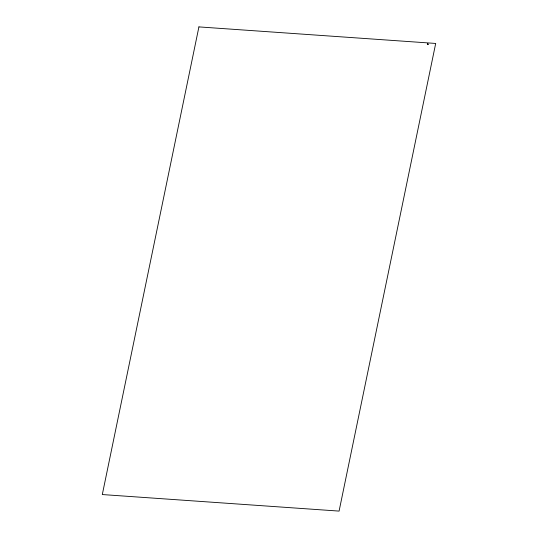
<?xml version="1.0" encoding="UTF-8"?>
<svg xmlns="http://www.w3.org/2000/svg" width="538" height="538" viewBox="0 0 538 538"><rect width="100%" height="100%" fill="white"/><g stroke="black" fill="none" stroke-linecap="round" stroke-linejoin="round"><path stroke-width="0.81" d="M427.945 44.479L427.757 43.659M427.986 44.62C427.051 41.951 428.12 45.179 427.737 44.062M427.791 44.446L427.649 43.739M198.919 26.9L102.301 494.55L339.081 511.1L435.699 43.45L198.919 26.9"/></g></svg>
